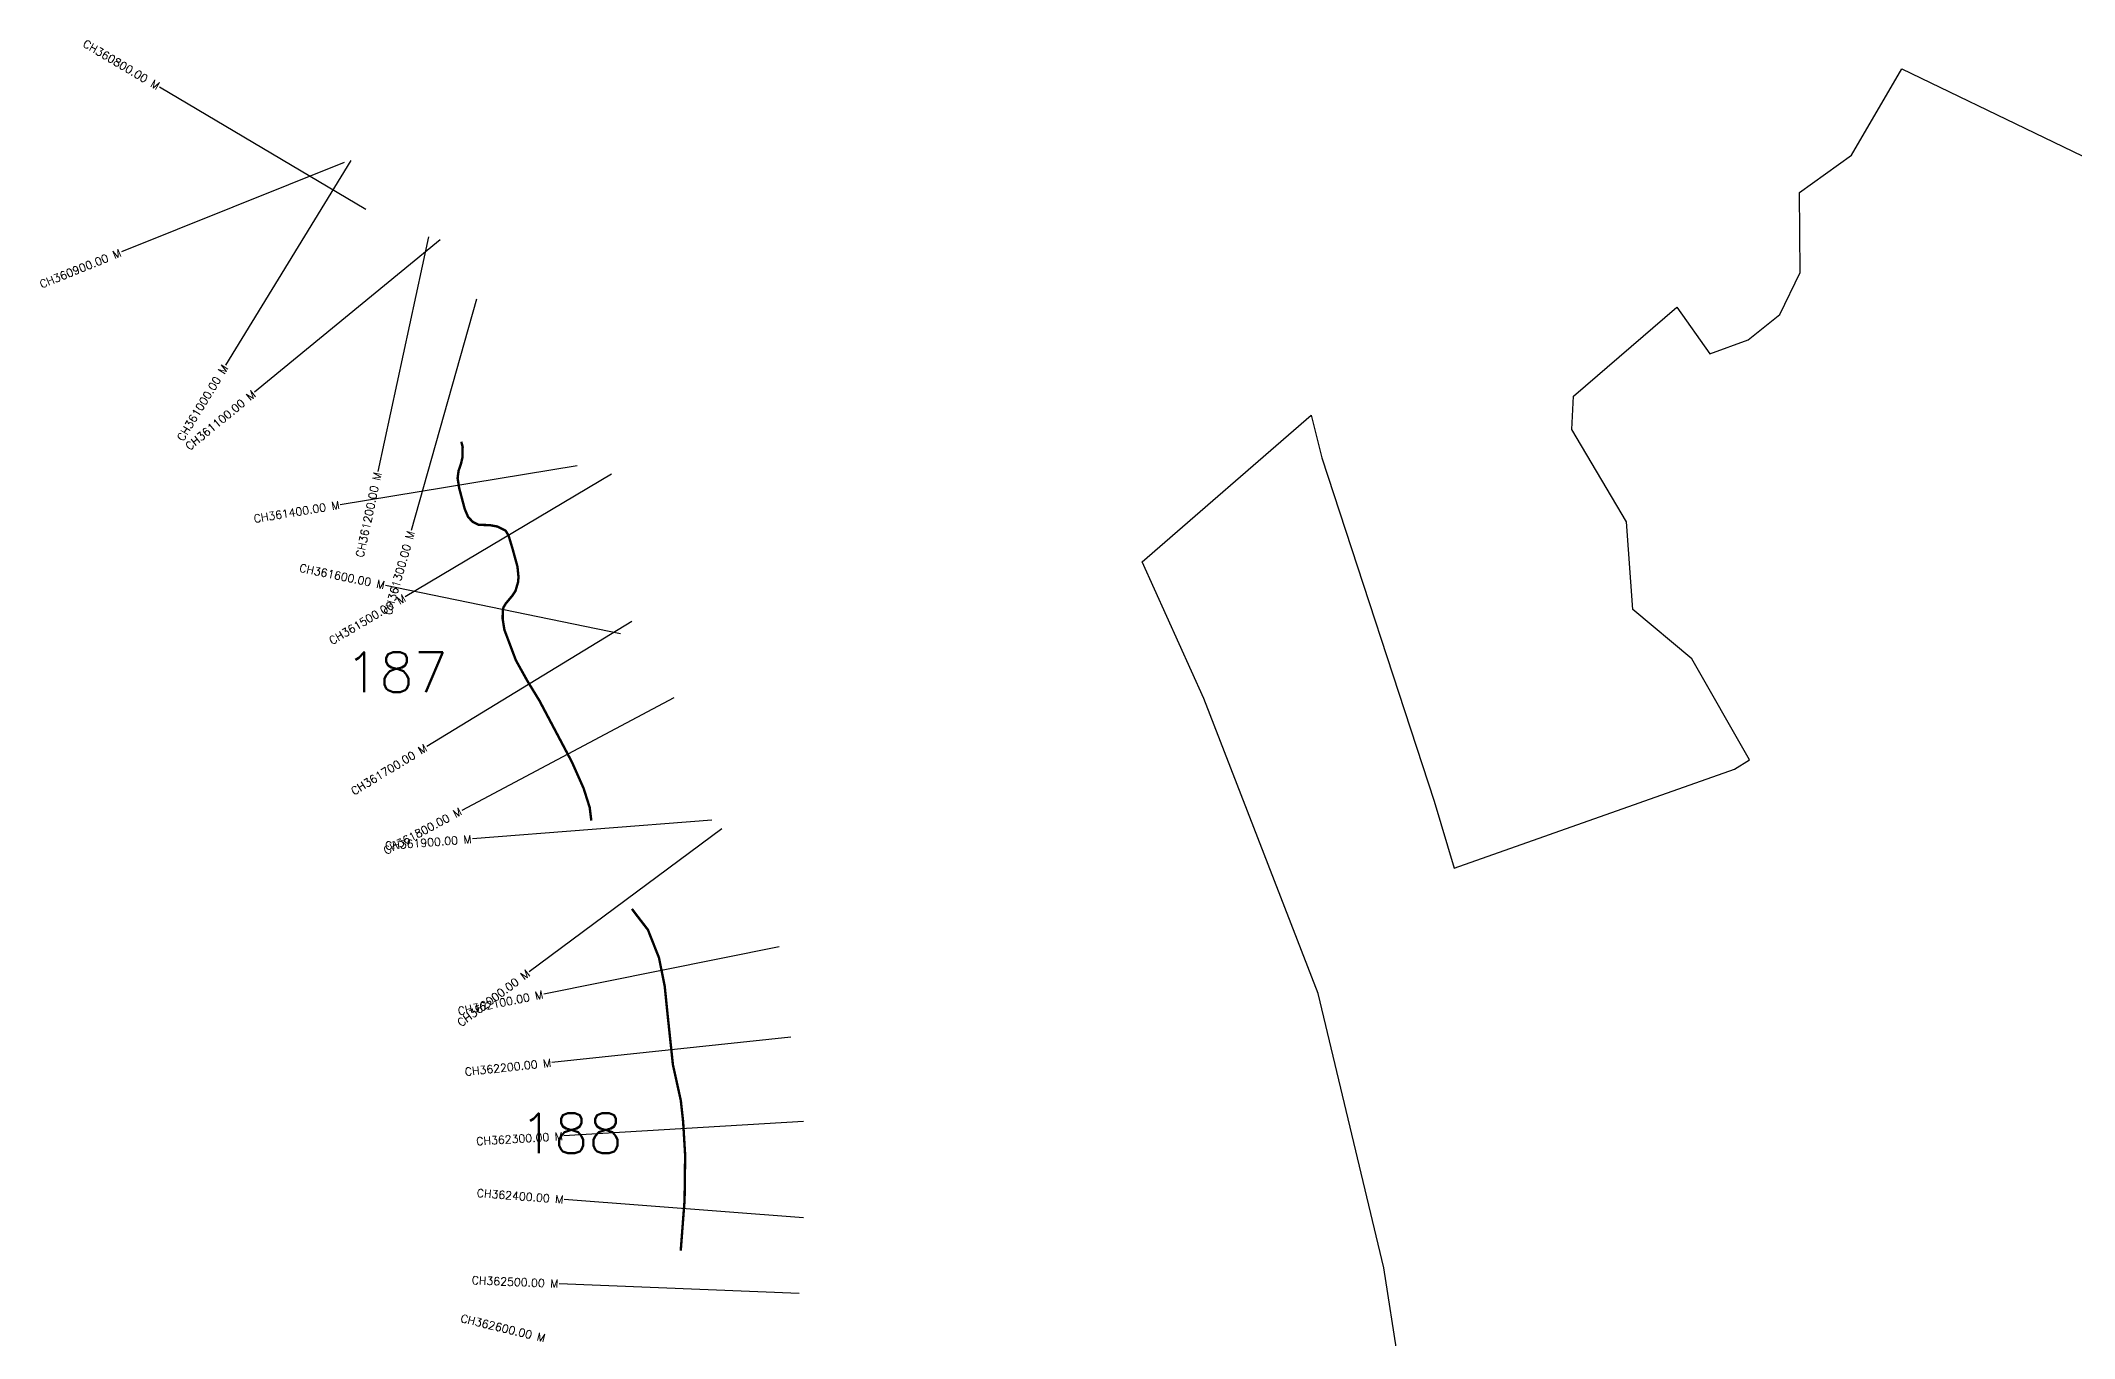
# Model space of a CAD drawing. Header units: metres. Extents: x 297192 to 302393, y 1968316 to 1973179.
# Drawn here: x 297251 to 299792, y 1971558 to 1973179 of the extents above; entities that cross this region are included whole.
import ezdxf
from ezdxf.enums import TextEntityAlignment as Align

# ---------------------------------------------------------------- set-up
doc = ezdxf.new("R2010")
doc.units = ezdxf.units.M
doc.header["$MEASUREMENT"] = 0
for name, color, linetype in [('ARTIFICIALLY PROTECTED', 4, 'Continuous'), ('CS', 134, 'Continuous'), ('CSMark', 6, 'Continuous')]:
    doc.layers.add(name, color=color, linetype=linetype)
doc.styles.get("Standard").update_dxf_attribs({"font": 'simplex.shx'})

msp = doc.modelspace()

# ---------------------------------------------------------------- linework, layer by layer
at = {"color": 6, "flags": 128}
for points in [[(299513.8, 1973036.5), (299576.5, 1973144.3)], [(299576.5, 1973144.3), (299932.5, 1972972.6)], [(298947.4, 1971531.2), (298929.5, 1971646.2), (298847.4, 1971989), (298704.4, 1972357.7), (298627.6, 1972528.3), (298838.6, 1972711.4), (298852, 1972658), (298992.2, 1972229.3), (299017.2, 1972145.3), (299367.8, 1972269.3), (299386.2, 1972280.9), (299314.2, 1972407.2), (299240.6, 1972468.5), (299232.5, 1972578.2), (299164.3, 1972693.7), (299166.5, 1972735.4), (299295.5, 1972846.3), (299337, 1972788.3), (299384.9, 1972805.5), (299424.1, 1972837.3), (299449.7, 1972889.8), (299448.7, 1972989.6), (299513.8, 1973036.5)]]:
    msp.add_lwpolyline(points, dxfattribs=at)
at = {"layer": 'ARTIFICIALLY PROTECTED', "flags": 128}
msp.add_lwpolyline([(297776.8, 1972678.4, 3, 3, 0), (297778.5, 1972671.9, 3, 3, 0), (297778.3, 1972658.8, 3, 3, 0), (297776.3, 1972650.3, 3, 3, 0), (297773.4, 1972642.1, 3, 3, 0), (297772.2, 1972632.7, 3, 3, 0), (297774.2, 1972620.3, 3, 3, 0), (297781.1, 1972594.3, 3, 3, 0), (297785.3, 1972584.4, 3, 3, 0), (297790.9, 1972578.4, 3, 3, 0), (297798.4, 1972574.5, 3, 3, 0), (297812.4, 1972574.1, 3, 3, 0), (297815.2, 1972573.6, 3, 3, 0), (297822.2, 1972572.3, 3, 3, 0), (297832.1, 1972567.3, 3, 3, 0), (297835.9, 1972561.1, 3, 3, 0), (297840.8, 1972544.8, 3, 3, 0), (297847, 1972522.2, 3, 3, 0), (297848.3, 1972509.3, 3, 3, 0), (297847.7, 1972502.7, 3, 3, 0), (297844.5, 1972491.9, 3, 3, 0), (297840.6, 1972486, 3, 3, 0), (297832.4, 1972476.2, 3, 3, 0), (297829.5, 1972471.3, 3, 3, 0), (297828.6, 1972467.2, 3, 3, 0), (297828.5, 1972456.8, 3, 3, 0), (297830.7, 1972443.2, 3, 3, 0), (297845, 1972405.3, 3, 3, 0), (297859.4, 1972379.4, 3, 3, 0), (297874.6, 1972354.5, 3, 3, 0), (297915.1, 1972278, 3, 3, 0), (297929.7, 1972245.1, 3, 3, 0), (297937.2, 1972221.5, 3, 3, 0), (297939.3, 1972205, 0, 0, 0)], format="xyseb", dxfattribs=at)
at = {"layer": 'ARTIFICIALLY PROTECTED', "const_width": 3, "flags": 128}
msp.add_lwpolyline([(297990, 1972094.6), (297994.4, 1972088.7), (298010, 1972068.5), (298023.8, 1972033.6), (298031, 1971997.9), (298034.5, 1971963.2), (298041.2, 1971900), (298051.1, 1971855.2), (298054, 1971828.6), (298056.5, 1971787), (298055.8, 1971730.5), (298051.1, 1971669.1), (298051, 1971667.6)], dxfattribs=at)
at = {"layer": 'CS'}
for p, q in [((297657.7, 1972968.4), (297399.6, 1973121.3)), ((297630.5, 1973027.4), (297352.2, 1972915.4)), ((297639, 1973029.7), (297482.3, 1972773.9)), ((297750.4, 1972930.6), (297518.6, 1972740.1)), ((297735.7, 1972934.4), (297672.6, 1972641.1)), ((297795.8, 1972856.3), (297714.3, 1972567.5)), ((297921.7, 1972648), (297625.6, 1972599.6)), ((297964.6, 1972637.9), (297706.8, 1972484.6)), ((297975.8, 1972438.1), (297682, 1972498.8)), ((297989.7, 1972453.7), (297733.6, 1972297.5)), ((298042.3, 1972358.3), (297777.3, 1972217.7)), ((298089.7, 1972205.5), (297790.7, 1972182)), ((298102.5, 1972194.7), (297861.5, 1972016)), ((298174.1, 1972047.3), (297880, 1971988.1)), ((298188.4, 1971934.5), (297890.1, 1971902.6)), ((298204.2, 1971828.9), (297904.8, 1971810.9)), ((298204.5, 1971708.6), (297905.4, 1971731.4)), ((298199, 1971614.1), (297899.2, 1971626.3))]:
    msp.add_line(p, q, dxfattribs=at)

# ---------------------------------------------------------------- texts
at = {"char_height": 50, "attachment_point": 1}
for s, insert in [('187', (297631.7, 1972415.4)), ('188', (297850, 1971839.3))]:
    msp.add_mtext_dynamic_manual_height_columns(s, width=84.374, gutter_width=1, heights=[74.2], dxfattribs=dict(at, insert=insert))
at = {"layer": 'CSMark'}
for s, rotation, p in [('CH360800.00 M', 329.363, (297398.7, 1973121.8)), ('CH360900.00 M', 21.9268, (297351.2, 1972915)), ('CH361000.00 M', 58.512, (297481.8, 1972773.1)), ('CH361100.00 M', 39.4179, (297517.8, 1972739.5)), ('CH361200.00 M', 77.8623, (297672.4, 1972640.1)), ('CH361400.00 M', 9.2884, (297624.6, 1972599.5)), ('CH361300.00 M', 74.2349, (297714, 1972566.6)), ('CH361600.00 M', 348.3196, (297681, 1972499)), ('CH361500.00 M', 30.7491, (297706, 1972484)), ('CH361700.00 M', 31.3913, (297732.8, 1972297)), ('CH361800.00 M', 27.9289, (297776.4, 1972217.3)), ('CH361900.00 M', 4.5023, (297789.7, 1972181.9)), ('CH362000.00 M', 36.5415, (297860.7, 1972015.4)), ('CH362100.00 M', 11.3866, (297879, 1971987.9)), ('CH362200.00 M', 6.0933, (297889.1, 1971902.5)), ('CH362300.00 M', 3.4549, (297903.8, 1971810.8)), ('CH362400.00 M', 355.6463, (297904.4, 1971731.5)), ('CH362500.00 M', 357.6617, (297898.2, 1971626.3)), ('CH362600.00 M', 346.449, (297881.7, 1971558.1))]:
    msp.add_text(s, height=10, rotation=rotation, dxfattribs=at).set_placement(p, align=Align.MIDDLE_RIGHT)

doc.saveas('drawing.dxf')
